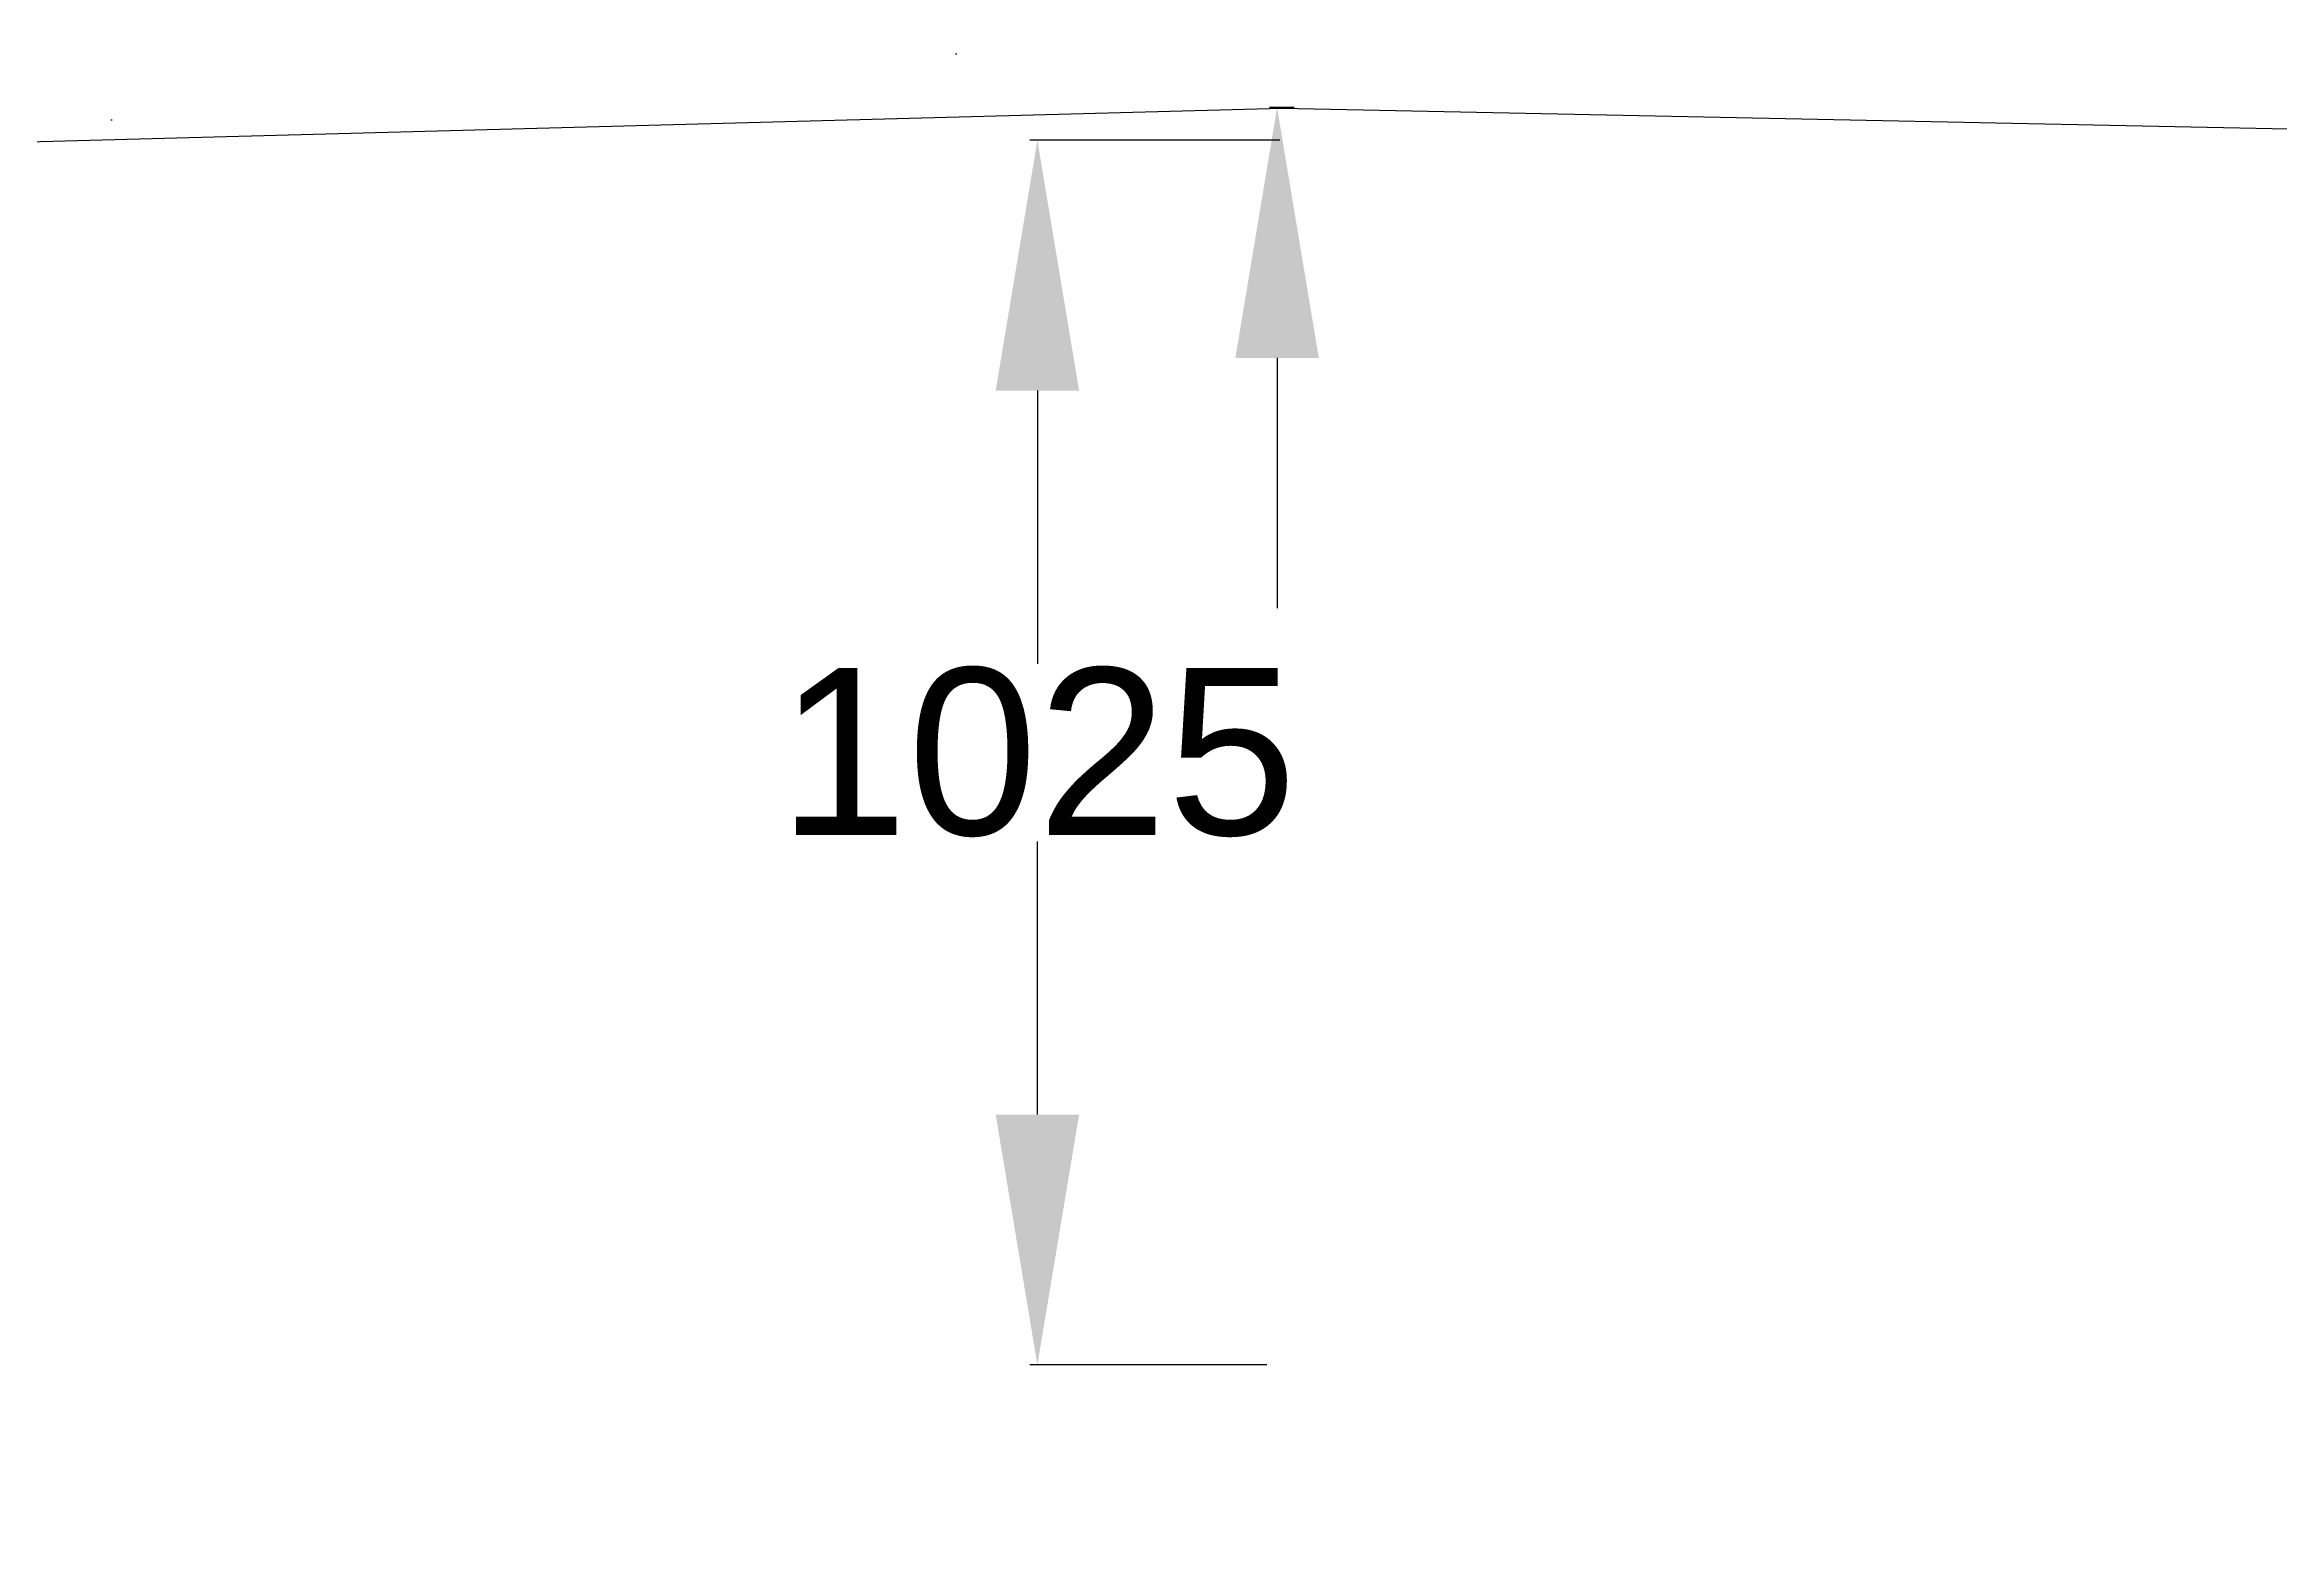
# Model space of a CAD drawing. Header units: inches. Extents: x 5487 to 6893, y 11 to 1027.
# Drawn here: x 6198.2 to 6251.8, y 869.8 to 905.5 of the extents above; entities that cross this region are included whole.
import ezdxf

# ---------------------------------------------------------------- set-up
doc = ezdxf.new("R2010")
doc.units = ezdxf.units.IN
doc.header["$MEASUREMENT"] = 0
doc.layers.add('DIMENSIONS', color=7, linetype='Continuous')
doc.styles.get("Standard").update_dxf_attribs({"font": 'arial.ttf', "height": 4})
doc.dimstyles.get("Standard").update_dxf_attribs({"dimtxt": 0.18, "dimasz": 6, "dimexe": 0.18, "dimexo": 0.0625, "dimgap": 0.09, "dimtad": 0, "dimtih": 1, "dimtoh": 1, "dimdec": 4, "dimzin": 0, "dimdsep": 46, "dimtxsty": 'Standard', "dimcen": 0.09, "dimadec": 0, "dimazin": 0, "dimtfac": 1, "dimtdec": 4, "dimtofl": 0, "dimtmove": 0, "dimatfit": 3, "dimfxl": 1, "dimtolj": 1, "dimtzin": 0, "dimarcsym": 0})

# ---------------------------------------------------------------- blocks, each defined once
blk = doc.blocks.new('*D32')
at = {"layer": 'Defpoints', "color": 0, "transparency": 16777216}
for p in [(6227.968, 914.176), (6227.774, 903.959), (6228.244, 903.959)]:
    blk.add_point(p, dxfattribs=at)
at = {"layer": 'DIMENSIONS', "color": 0, "lineweight": -2, "transparency": 16777216}
for p, q in [((6227.774, 920.176), (6227.774, 926.176)), ((6227.906, 914.176), (6227.594, 914.176)), ((6228.182, 903.959), (6227.594, 903.959)), ((6227.774, 897.959), (6227.774, 891.959))]:
    blk.add_line(p, q, dxfattribs=at)
at = {"layer": 'DIMENSIONS', "color": 0, "transparency": 16777216}
for points in [[(6226.774, 920.176), (6228.774, 920.176), (6227.774, 914.176)], [(6226.774, 897.959), (6228.774, 897.959), (6227.774, 903.959)]]:
    blk.add_solid(points, dxfattribs=at)
at = {"layer": 'DIMENSIONS', "color": 0, "transparency": 16777216, "insert": (6227.774, 909.067), "char_height": 4, "attachment_point": 5}
blk.add_mtext('\\A1;250', dxfattribs=at)
blk = doc.blocks.new('*D36')
at = {"layer": 'Defpoints', "color": 0, "transparency": 16777216}
for p in [(6227.904, 903.176), (6222.028, 873.82), (6227.594, 873.82)]:
    blk.add_point(p, dxfattribs=at)
at = {"layer": 'DIMENSIONS', "color": 0, "lineweight": -2, "transparency": 16777216}
for p, q in [((6227.842, 903.176), (6221.848, 903.176)), ((6222.028, 897.176), (6222.028, 890.63)), ((6222.028, 879.82), (6222.028, 886.365)), ((6227.531, 873.82), (6221.848, 873.82))]:
    blk.add_line(p, q, dxfattribs=at)
at = {"layer": 'DIMENSIONS', "color": 0, "transparency": 16777216}
for points in [[(6221.028, 897.176), (6223.028, 897.176), (6222.028, 903.176)], [(6221.028, 879.82), (6223.028, 879.82), (6222.028, 873.82)]]:
    blk.add_solid(points, dxfattribs=at)
at = {"layer": 'DIMENSIONS', "color": 0, "transparency": 16777216, "insert": (6222.028, 888.498), "char_height": 4, "attachment_point": 5}
blk.add_mtext('\\A1;1025', dxfattribs=at)

msp = doc.modelspace()

# ---------------------------------------------------------------- hatches: boundary and pattern name
h = msp.add_hatch()
h.set_pattern_fill('AR-CONC', color=0, scale=3, style=0)
h.set_pattern_definition([(50, (0, 0), (21.517805, -1.882564), [2.25, -24.75]), (355, (0, 0), (-4.16254, 22.565764), [1.8, -19.8]), (100.4514, (1.793, -0.157), (17.35528, 20.683186), [1.912206, -21.03426]), (46.1842, (0, 6), (32.01723, -4.96557), [3.375, -37.125]), (96.6356, (2.668, 5.586), (28.03988, 29.22354), [2.86831, -31.55139]), (351.1842, (0, 6), (28.03986, 29.22356), [2.7, -29.7]), (21, (3, 4.5), (17.90721, -12.078567), [2.25, -24.75]), (326, (3, 4.5), (7.29946, 21.7545), [1.8, -19.8]), (71.4514, (4.492, 3.493), (25.20668, 9.675915), [1.912206, -21.03426]), (37.5, (0, 0), (0.364796, 9.986816), [0, -19.56, 0, -20.1, 0, -19.875]), (7.5, (0, 0), (7.892086, 11.832351), [0, -11.46, 0, -19.11, 0, -7.575]), (327.5, (-6.69, 0), (16.014673, -0.676646), [0, -7.5, 0, -23.4, 0, -31.05]), (317.5, (-9.69, 0), (17.495585, 3.00315), [0, -9.75, 0, -15.54, 0, -22.05])])
h.paths.add_polyline_path([(6284.67205, 896.51554), (6333.17195, 908.59992), (6333.17195, 923.58609), (6313.71336, 923.58609), (6313.71336, 912.26437), (6278.56837, 913.04792), (6278.56837, 853.4622), (6284.67205, 853.4622)])
h.paths.add_polyline_path([(6278.56837, 913.04792), (6227.96849, 914.17604), (6177.92077, 912.85209), (6177.92077, 853.62988), (6183.8493, 853.62988), (6183.8493, 895.68803), (6197.53644, 903.13006), (6227.88724, 903.9491), (6258.24212, 903.32434), (6272.55128, 896.83383), (6272.55128, 853.4622), (6278.56837, 853.4622)])
h.paths.add_polyline_path([(6177.92077, 912.85209), (6143.23894, 911.93463), (6143.23894, 923.4568), (6123.98739, 923.4568), (6123.98739, 908.32691), (6172.24676, 896.54701), (6172.24676, 853.62988), (6177.92077, 853.62988)])

# ---------------------------------------------------------------- linework, layer by layer
at = {"color": 0}
msp.add_lwpolyline([(6183.8493, 853.62988), (6183.8493, 895.68803), (6197.53644, 903.13006), (6227.88724, 903.9491), (6258.24212, 903.32434), (6272.55128, 896.83383), (6272.55128, 853.4622)], dxfattribs=at)

# ---------------------------------------------------------------- dimensions: what is measured, and where the dimension line sits
at = {"layer": 'DIMENSIONS', "color": 0}
for base, p1, p2, text, picture, middle in [((6227.77395, 903.95873), (6227.96849, 914.17604), (6228.24422, 903.95873), '250', '*D32', (6227.77395, 909.06738)), ((6222.02772, 873.81963), (6227.90442, 903.17589), (6227.59395, 873.81963), '1025', '*D36', (6222.02772, 888.49776))]:
    dim = msp.add_linear_dim(base=base, p1=p1, p2=p2, angle=90, text=text, dimstyle='Standard', dxfattribs=at)
    dim.commit()
    dim.dimension.update_dxf_attribs({"geometry": picture, "text_midpoint": middle})

doc.saveas('drawing.dxf')
